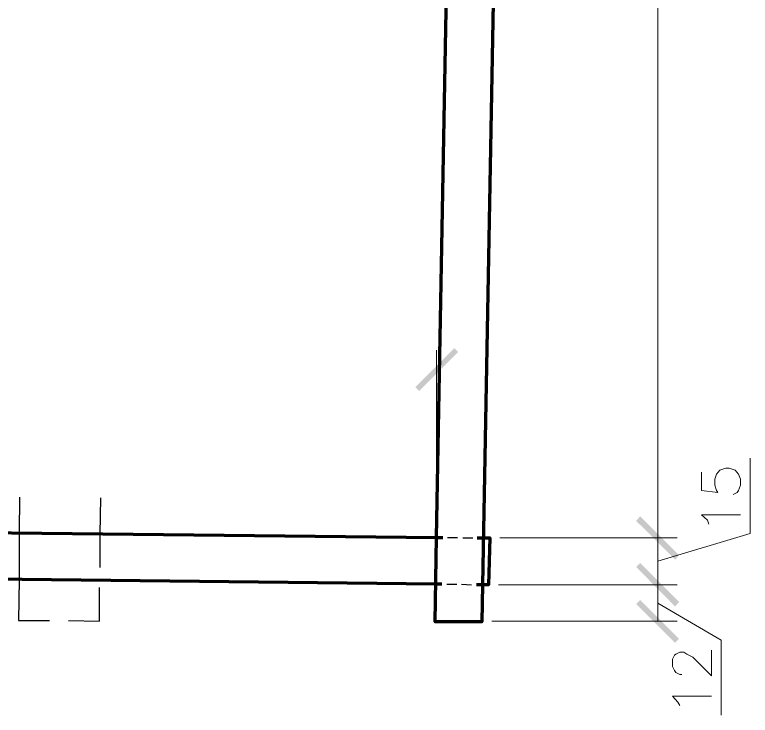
# Model space of a CAD drawing. Header units: millimetres. Extents: x 0 to 673989, y 0 to 383369.
# Drawn here: x 259561 to 261922, y 184489 to 186739 of the extents above; entities that cross this region are included whole.
import ezdxf

# ---------------------------------------------------------------- set-up
doc = ezdxf.new("R2010")
doc.units = ezdxf.units.MM
doc.header["$LTSCALE"] = 500
doc.layers.add('niewidoczne', color=6, linetype='Continuous')
doc.layers.add('PDF _wymiary', color=7, linetype='Continuous')
doc.layers.add('przekrój', color=140, linetype='Continuous', lineweight=80)
doc.layers.add('tabelka', color=3, linetype='Continuous', lineweight=15)
doc.layers.add('wymiary', color=252, linetype='Continuous', true_color=0x696969)

msp = doc.modelspace()

# ---------------------------------------------------------------- linework, layer by layer
at = {"layer": 'niewidoczne', "lineweight": 25}
for points in [[(259577, 185189.3), (259574.9, 185075), (259674.4, 185072.9), (259574.9, 185075), (259574.9, 184924.7), (259572.8, 184793.5), (259672.3, 184793.5)], [(259835.2, 184962.8), (259835.2, 185070.8), (259737.9, 185072.9), (259835.2, 185070.8), (259837.4, 185187.2)], [(259733.6, 184793.5), (259833.1, 184791.4), (259833.1, 184899.3)]]:
    msp.add_lwpolyline(points, dxfattribs=at)
at = {"layer": 'niewidoczne', "lineweight": 30}
for points in [[(260950.8, 185060.2), (260982.5, 185060.2)], [(260999.4, 185058.1), (261031.2, 185058.1)], [(260948.6, 184909.9), (260980.4, 184909.9)], [(260995.2, 184909.9), (261027, 184907.8)]]:
    msp.add_lwpolyline(points, dxfattribs=at)
at = {"layer": 'PDF _wymiary', "lineweight": 18}
msp.add_lwpolyline([(260914.8, 185092), (260914.8, 185661.4)], dxfattribs=at)
at = {"layer": 'przekrój'}
for points in [[(260931.7, 184909.9), (260912.7, 184909.9), (258635.1, 184935.3), (258575.8, 185085.6), (260914.8, 185060.2), (261048.1, 192297.3), (251978, 192324.8), (251918.7, 188775.1), (251770.5, 188925.4), (251831.9, 192475.1), (251851, 192475.1)], [(261181.5, 192447.6), (261200.5, 192447.6), (261063, 184907.8), (261043.9, 184907.8)], [(261046, 185058.1), (261065.1, 185058.1), (261086.2, 185058.1), (261082, 184907.8), (261063, 184907.8), (261060.8, 184789.3), (260910.5, 184789.3), (260914.8, 185060.2), (260935.9, 185060.2)]]:
    msp.add_lwpolyline(points, dxfattribs=at)
at = {"layer": 'tabelka', "lineweight": 25, "transparency": 33554559}
for points in [[(260847, 185542.8), (260859.7, 185530.1), (260971.9, 185667.7)], [(260859.7, 185530.1), (260971.9, 185667.7), (260984.6, 185655)]]:
    msp.add_solid(points, dxfattribs=at)
at = {"layer": 'wymiary', "lineweight": 18}
for points in [[(261626, 192447.6), (261626, 192297.3), (261626, 185058.1), (261626, 184907.8), (261626, 184791.4)], [(261626, 184984), (261922.3, 185072.9), (261922.3, 185314.2)], [(261765.7, 185269.8), (261765.7, 185210.5), (261818.6, 185204.1), (261814.4, 185210.5), (261808, 185227.4), (261808, 185246.5), (261814.4, 185263.4), (261825, 185276.1), (261844, 185282.5), (261854.6, 185282.5), (261873.7, 185276.1), (261884.2, 185263.4), (261890.6, 185246.5), (261890.6, 185227.4), (261884.2, 185210.5), (261880, 185204.1), (261867.3, 185197.8)], [(261789, 185102.5), (261784.8, 185115.2), (261765.7, 185132.2), (261890.6, 185132.2)], [(261626, 184848.5), (261829.2, 184730), (261829.2, 184488.7)], [(261092.6, 184791.4), (261687.4, 184791.4)], [(261702.2, 184619.9), (261695.9, 184619.9), (261683.2, 184626.3), (261678.9, 184632.6), (261672.6, 184645.3), (261672.6, 184668.6), (261678.9, 184681.3), (261683.2, 184685.5), (261695.9, 184691.9), (261708.6, 184691.9), (261719.1, 184685.5), (261738.2, 184675), (261797.5, 184615.7), (261797.5, 184698.2)], [(261695.9, 184520.4), (261689.5, 184531), (261672.6, 184550.1), (261797.5, 184550.1)]]:
    msp.add_lwpolyline(points, dxfattribs=at)
for points in [[(261687.4, 185058.1), (261118, 185058.1)], [(261687.4, 184907.8), (261113.8, 184907.8)]]:
    msp.add_lwpolyline(points, close=True, dxfattribs=at)
at = {"layer": 'wymiary', "lineweight": 25, "transparency": 33554559}
for points in [[(261568.8, 185127.9), (261556.1, 185113.1), (261693.7, 185003.1)], [(261693.7, 185003.1), (261556.1, 185113.1), (261568.8, 185127.9)], [(261556.1, 185113.1), (261693.7, 185003.1), (261681, 184988.2)], [(261681, 184988.2), (261693.7, 185003.1), (261556.1, 185113.1)], [(261568.8, 184977.7), (261556.1, 184965), (261693.7, 184852.8)], [(261693.7, 184852.8), (261556.1, 184965), (261568.8, 184977.7)], [(261556.1, 184965), (261693.7, 184852.8), (261681, 184838)], [(261681, 184838), (261693.7, 184852.8), (261556.1, 184965)], [(261568.8, 184859.1), (261556.1, 184846.4), (261693.7, 184734.2)], [(261556.1, 184846.4), (261693.7, 184734.2), (261681, 184721.5)]]:
    msp.add_solid(points, dxfattribs=at)

doc.saveas('drawing.dxf')
